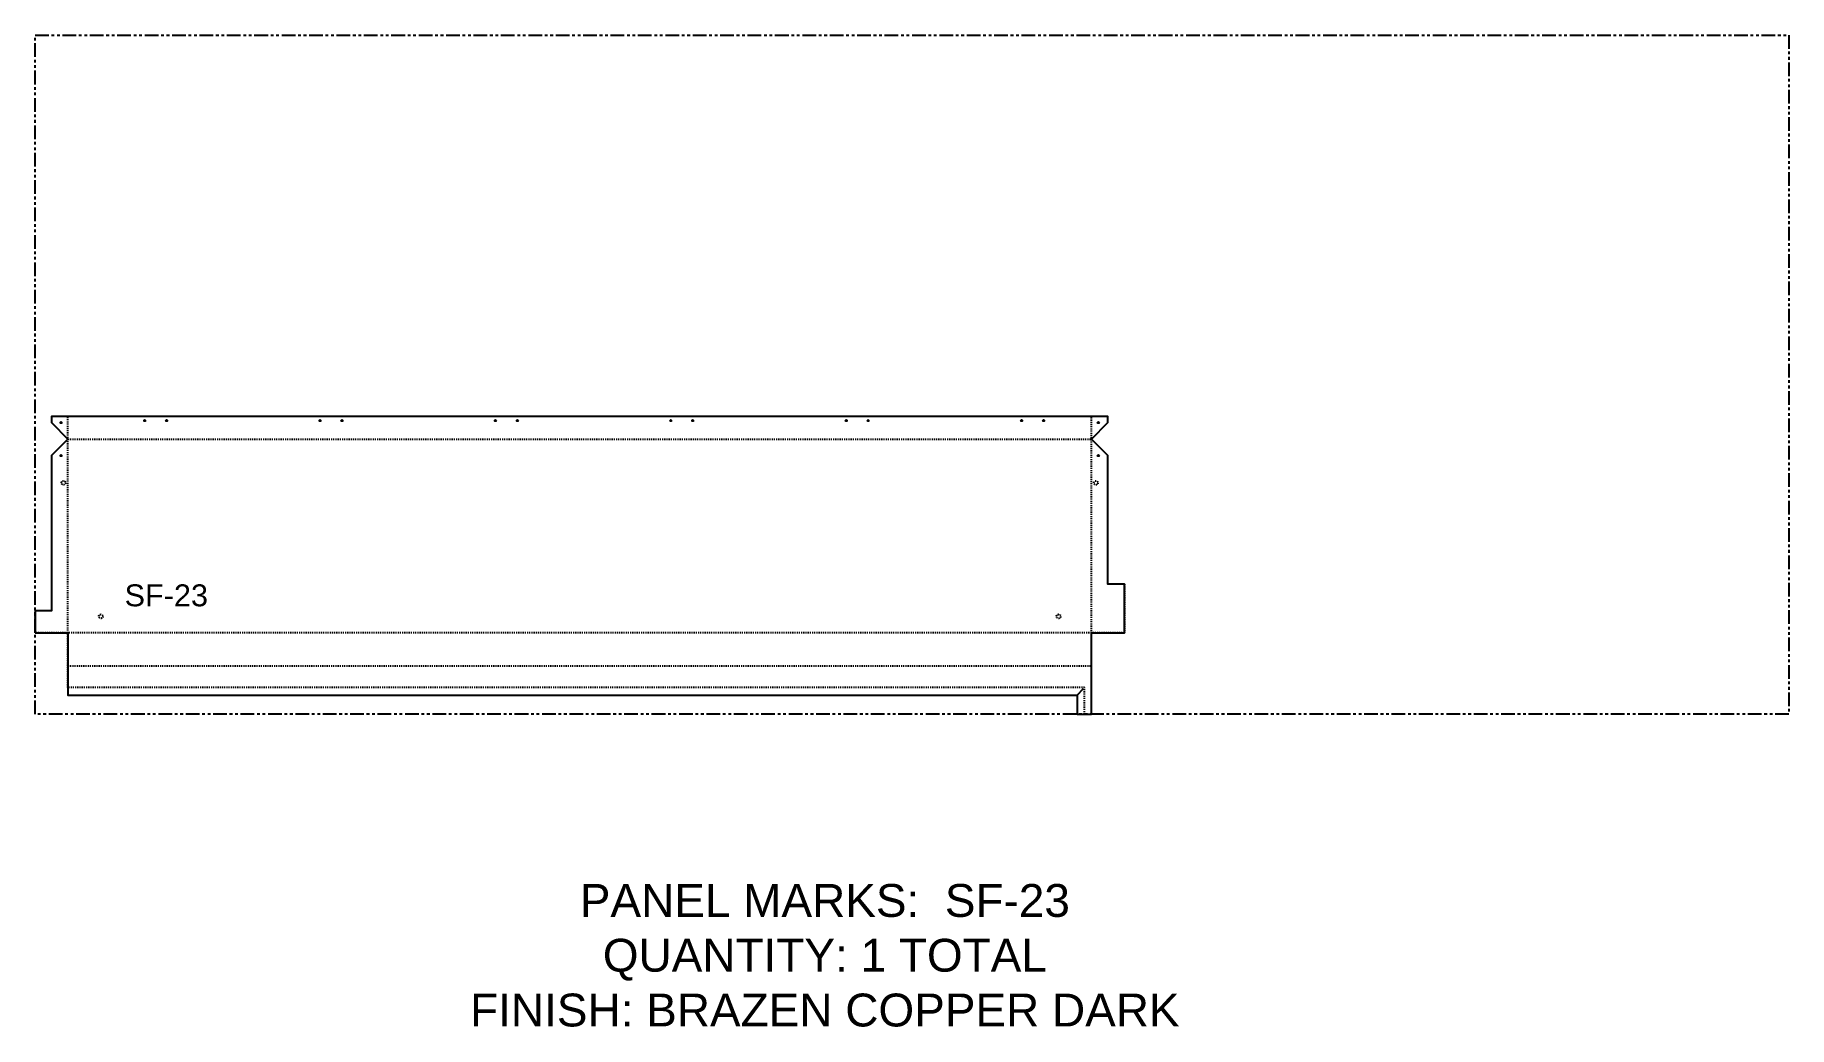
# Model space of a CAD drawing. Header units: inches. Extents: x 0 to 160, y -29 to 62.
import ezdxf

# ---------------------------------------------------------------- set-up
doc = ezdxf.new("R2010")
doc.units = ezdxf.units.IN
doc.header["$MEASUREMENT"] = 0
doc.linetypes.add('HIDDEN', pattern=[0.375, 0.25, -0.125])
doc.linetypes.add('PHANTOM', pattern=[2.5, 1.25, -0.25, 0.25, -0.25, 0.25, -0.25])
for name, color, linetype in [('CUT', 7, 'Continuous'), ('DIMS', 1, 'Continuous'), ('HOLES', 6, 'Continuous'), ('RELIEF', 82, 'Continuous'), ('ROUT', 1, 'HIDDEN'), ('SHEET', 5, 'PHANTOM'), ('TEXT', 2, 'PHANTOM'), ('WEEPS', 3, 'HIDDEN')]:
    doc.layers.add(name, color=color, linetype=linetype)
doc.styles.get("Standard").update_dxf_attribs({"font": 'arial.ttf'})

msp = doc.modelspace()

# ---------------------------------------------------------------- linework, layer by layer
at = {"layer": 'CUT', "ltscale": 0.25}
msp.add_lwpolyline([(0, 7.44), (3, 7.44), (3, 1.75), (95.06, 1.75), (95.06, 0), (96.37, 0), (96.37, 7.44), (99.38, 7.44), (99.38, 11.88), (97.88, 11.88), (97.88, 23.63), (96.37, 25.13), (97.88, 26.63), (97.88, 27.19), (1.5, 27.19), (1.5, 26.63), (3, 25.13), (1.5, 23.63), (1.5, 9.44), (0, 9.44)], close=True, dxfattribs=at)
at = {"layer": 'HOLES', "ltscale": 0.25}
for centre in [(2.37, 26.63), (10, 26.81), (12, 26.81), (26, 26.81), (28, 26.81), (42, 26.81), (44, 26.81), (58, 26.81), (60, 26.81), (74, 26.81), (76, 26.81), (90, 26.81), (92, 26.81), (97, 26.63), (2.37, 23.62), (97, 23.62)]:
    msp.add_circle(centre, 0.0625, dxfattribs=at)
at = {"layer": 'RELIEF'}
msp.add_line((95.06, 1.75), (95.66, 2.35), dxfattribs=at)
at = {"layer": 'ROUT', "ltscale": 0.25}
for p, q in [((96.37, 0), (96.37, 27.19)), ((3, 25.13), (96.37, 25.13)), ((3, 4.44), (96.37, 4.44))]:
    msp.add_line(p, q, dxfattribs=at)
for points in [[(95.75, 0), (95.75, 2.44), (3, 2.44), (3, 27.19)], [(99.38, 11.88), (99.38, 7.44), (0, 7.44), (0, 9.44)]]:
    msp.add_lwpolyline(points, dxfattribs=at)
at = {"layer": 'SHEET'}
msp.add_lwpolyline([(0, 62), (160, 62), (160, 0), (0, 0)], close=True, dxfattribs=at)
at = {"layer": 'WEEPS', "ltscale": 0.25}
for centre in [(2.59, 21.13), (96.78, 21.13), (6, 8.94), (93.37, 8.94)]:
    msp.add_circle(centre, 0.188, dxfattribs=at)

# ---------------------------------------------------------------- texts
at = {"layer": 'DIMS', "ltscale": 0.25, "insert": (11.97, 11.86), "char_height": 2, "attachment_point": 2}
msp.add_mtext_dynamic_manual_height_columns('SF-23', width=3.0859, gutter_width=10, heights=[0], dxfattribs=at)
at = {"layer": 'TEXT', "insert": (72.05, -22.01), "char_height": 3, "attachment_point": 5}
msp.add_mtext_dynamic_manual_height_columns('PANEL MARKS:  SF-23\\PQUANTITY: 1 TOTAL\\PFINISH: BRAZEN COPPER DARK', width=199.7409, gutter_width=1, heights=[0], dxfattribs=at)

doc.saveas('drawing.dxf')
